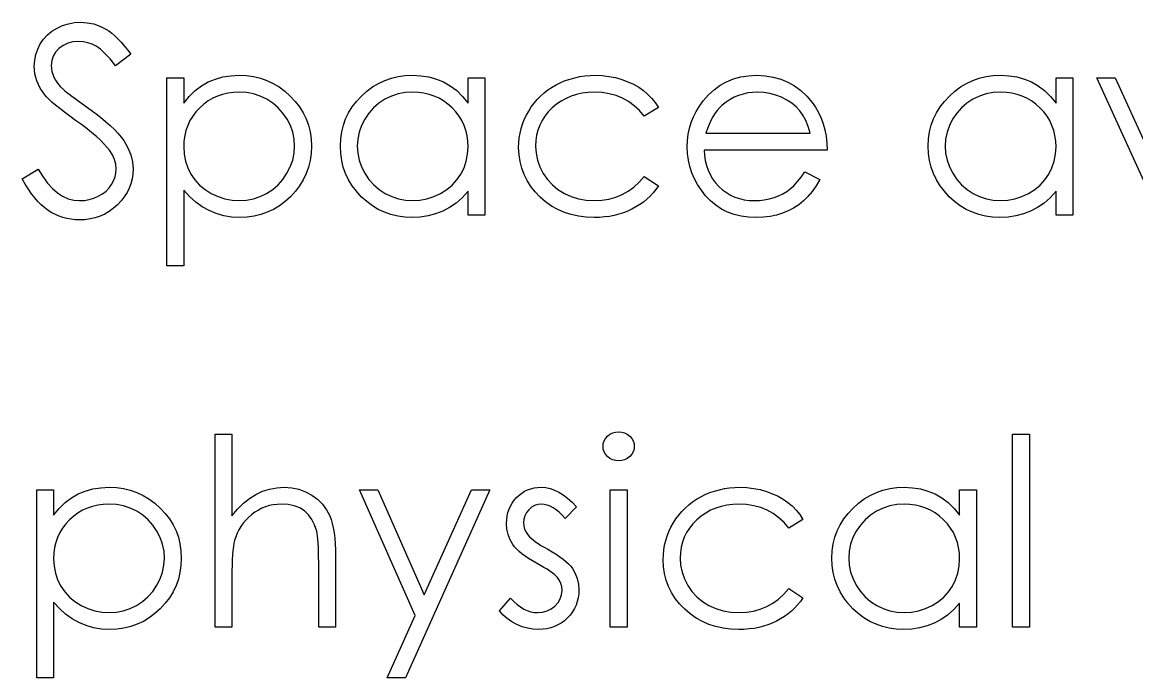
# Model space of a CAD drawing. Header units: inches. Extents: x -3.18 to 1.88, y -2.18 to 2.79.
# Drawn here: x -3.1775 to -2.7328, y 2.154 to 2.4154 of the extents above; entities that cross this region are included whole.
import ezdxf

# ---------------------------------------------------------------- set-up
doc = ezdxf.new("R2010")
doc.units = ezdxf.units.IN
doc.header["$MEASUREMENT"] = 0

msp = doc.modelspace()

# ---------------------------------------------------------------- linework, layer by layer
at = {"color": 7, "linetype": 'Continuous', "flags": 128}
for points in [[(-3.17746, 2.35298), (-3.17112, 2.35678), (-3.17112, 2.35678), (-3.16931, 2.35385), (-3.16743, 2.35132), (-3.16547, 2.34917), (-3.16345, 2.34741), (-3.16136, 2.34604), (-3.15919, 2.34507), (-3.15696, 2.34448), (-3.15466, 2.34428), (-3.15466, 2.34428), (-3.15269, 2.34439), (-3.15078, 2.34472), (-3.14893, 2.34526), (-3.14715, 2.34603), (-3.14549, 2.34697), (-3.14405, 2.34809), (-3.14282, 2.34933), (-3.1418, 2.35073), (-3.141, 2.35223), (-3.14041, 2.35378), (-3.14008, 2.35536), (-3.13996, 2.35699), (-3.13996, 2.35699), (-3.14013, 2.35886), (-3.14064, 2.36072), (-3.14148, 2.36254), (-3.14265, 2.36436), (-3.14265, 2.36436), (-3.14367, 2.36563), (-3.14488, 2.36697), (-3.14629, 2.36837), (-3.14788, 2.36984), (-3.14967, 2.37136), (-3.15164, 2.37295), (-3.15382, 2.3746), (-3.15617, 2.37632), (-3.15617, 2.37632), (-3.15853, 2.37801), (-3.16065, 2.37961), (-3.16253, 2.38106), (-3.16418, 2.3824), (-3.16561, 2.38362), (-3.1668, 2.3847), (-3.16774, 2.38568), (-3.16846, 2.38652), (-3.16846, 2.38652), (-3.16944, 2.38785), (-3.1703, 2.38921), (-3.17102, 2.39059), (-3.1716, 2.39202), (-3.17207, 2.39344), (-3.1724, 2.39492), (-3.1726, 2.39642), (-3.17266, 2.39794), (-3.17266, 2.39794), (-3.17251, 2.40031), (-3.17205, 2.40259), (-3.17132, 2.40476), (-3.17028, 2.40681), (-3.16896, 2.40871), (-3.16741, 2.41041), (-3.16561, 2.41186), (-3.16358, 2.41312), (-3.16137, 2.41413), (-3.15906, 2.41487), (-3.15667, 2.41529), (-3.15418, 2.41544), (-3.15418, 2.41544), (-3.15153, 2.41527), (-3.14896, 2.41476), (-3.1465, 2.41391), (-3.14411, 2.41272), (-3.14292, 2.41197), (-3.14174, 2.41108), (-3.14052, 2.41004), (-3.13929, 2.40887), (-3.13804, 2.40755), (-3.13678, 2.40609), (-3.13549, 2.40449), (-3.13419, 2.40274), (-3.13419, 2.40274), (-3.14028, 2.39813), (-3.14028, 2.39813), (-3.14139, 2.39954), (-3.14246, 2.40082), (-3.14348, 2.40198), (-3.14447, 2.403), (-3.1454, 2.4039), (-3.1463, 2.40468), (-3.14718, 2.40534), (-3.14799, 2.40587), (-3.14961, 2.40669), (-3.15131, 2.40728), (-3.15308, 2.40763), (-3.15493, 2.40775), (-3.15493, 2.40775), (-3.15724, 2.40758), (-3.15933, 2.40705), (-3.16119, 2.4062), (-3.16285, 2.405), (-3.1642, 2.40355), (-3.16516, 2.40195), (-3.16573, 2.40017), (-3.16593, 2.39825), (-3.16593, 2.39825), (-3.16587, 2.39705), (-3.16565, 2.39586), (-3.16534, 2.39469), (-3.16487, 2.39353), (-3.16423, 2.39236), (-3.16337, 2.39114), (-3.16229, 2.38988), (-3.16098, 2.38856), (-3.16098, 2.38856), (-3.16049, 2.38812), (-3.15978, 2.38755), (-3.15885, 2.38685), (-3.15769, 2.38598), (-3.15632, 2.38497), (-3.15473, 2.38383), (-3.15293, 2.38254), (-3.1509, 2.38109), (-3.1509, 2.38109), (-3.14847, 2.37931), (-3.14623, 2.37758), (-3.1442, 2.3759), (-3.14237, 2.37426), (-3.14073, 2.37268), (-3.13929, 2.37115), (-3.13804, 2.36966), (-3.137, 2.36822), (-3.13535, 2.36539), (-3.13418, 2.36257), (-3.13347, 2.35973), (-3.13323, 2.35689), (-3.13323, 2.35689), (-3.13332, 2.35488), (-3.13362, 2.35292), (-3.1341, 2.35105), (-3.1348, 2.34923), (-3.13567, 2.34747), (-3.13675, 2.34579), (-3.13801, 2.34418), (-3.13948, 2.34263), (-3.14109, 2.34122), (-3.14277, 2.33999), (-3.14455, 2.33895), (-3.14639, 2.33811), (-3.14833, 2.33745), (-3.15036, 2.33697), (-3.15246, 2.33668), (-3.15466, 2.33659), (-3.15466, 2.33659), (-3.15635, 2.33665), (-3.15802, 2.33683), (-3.15965, 2.33712), (-3.16122, 2.33754), (-3.16276, 2.33806), (-3.16426, 2.33871), (-3.16571, 2.33948), (-3.16714, 2.34036), (-3.16852, 2.34138), (-3.16988, 2.34257), (-3.17121, 2.34391), (-3.17252, 2.34541), (-3.1738, 2.34706), (-3.17504, 2.34888), (-3.17626, 2.35085), (-3.17746, 2.35298)], [(-3.11977, 2.39332), (-3.11304, 2.39332), (-3.11304, 2.39332), (-3.11304, 2.38318), (-3.11304, 2.38318), (-3.11083, 2.38589), (-3.10847, 2.38818), (-3.10595, 2.39011), (-3.10326, 2.39163), (-3.10041, 2.39278), (-3.0974, 2.39362), (-3.09423, 2.39412), (-3.0909, 2.39428), (-3.0909, 2.39428), (-3.08798, 2.39415), (-3.08516, 2.39377), (-3.08245, 2.39313), (-3.07985, 2.39221), (-3.07736, 2.39105), (-3.07498, 2.38963), (-3.0727, 2.38794), (-3.07054, 2.38601), (-3.06855, 2.38389), (-3.06684, 2.38165), (-3.06538, 2.37932), (-3.0642, 2.37689), (-3.06327, 2.37433), (-3.0626, 2.37169), (-3.06221, 2.36892), (-3.06208, 2.36607), (-3.06208, 2.36607), (-3.06221, 2.36315), (-3.0626, 2.36035), (-3.06325, 2.35766), (-3.06417, 2.35507), (-3.06535, 2.35259), (-3.0668, 2.35023), (-3.06849, 2.348), (-3.07046, 2.34586), (-3.07261, 2.34391), (-3.07486, 2.34223), (-3.07724, 2.3408), (-3.0797, 2.33963), (-3.08229, 2.33873), (-3.08498, 2.33808), (-3.08779, 2.33769), (-3.09068, 2.33755), (-3.09068, 2.33755), (-3.09394, 2.33772), (-3.09708, 2.33824), (-3.10007, 2.33909), (-3.10294, 2.34029), (-3.10566, 2.34182), (-3.10826, 2.3437), (-3.11071, 2.34591), (-3.11304, 2.34845), (-3.11304, 2.34845), (-3.11304, 2.31832), (-3.11304, 2.31832), (-3.11977, 2.31832), (-3.11977, 2.31832), (-3.11977, 2.39332)], [(-2.99285, 2.39332), (-2.99285, 2.33852), (-2.99285, 2.33852), (-2.99958, 2.33852), (-2.99958, 2.33852), (-2.99958, 2.348), (-2.99958, 2.348), (-3.00191, 2.34547), (-3.00436, 2.34331), (-3.00697, 2.34151), (-3.00971, 2.34006), (-3.01257, 2.33897), (-3.01556, 2.33818), (-3.0187, 2.3377), (-3.02196, 2.33755), (-3.02196, 2.33755), (-3.02486, 2.33769), (-3.02766, 2.33808), (-3.03035, 2.33873), (-3.03293, 2.33963), (-3.0354, 2.3408), (-3.03777, 2.34223), (-3.04002, 2.34391), (-3.04217, 2.34586), (-3.04414, 2.348), (-3.04584, 2.35023), (-3.04727, 2.35259), (-3.04845, 2.35507), (-3.04937, 2.35766), (-3.05001, 2.36035), (-3.05041, 2.36315), (-3.05054, 2.36607), (-3.05054, 2.36607), (-3.05041, 2.36892), (-3.05001, 2.37169), (-3.04935, 2.37433), (-3.04842, 2.37689), (-3.04724, 2.37932), (-3.04579, 2.38165), (-3.04408, 2.38389), (-3.0421, 2.38601), (-3.03993, 2.38794), (-3.03765, 2.38963), (-3.03528, 2.39105), (-3.03278, 2.39221), (-3.03018, 2.39313), (-3.02748, 2.39377), (-3.02467, 2.39415), (-3.02175, 2.39428), (-3.02175, 2.39428), (-3.0184, 2.39412), (-3.01522, 2.39362), (-3.0122, 2.39278), (-3.00934, 2.39163), (-3.00666, 2.39011), (-3.00412, 2.38818), (-3.00177, 2.38589), (-2.99958, 2.38318), (-2.99958, 2.38318), (-2.99958, 2.39332), (-2.99958, 2.39332), (-2.99285, 2.39332)], [(-2.92362, 2.38144), (-2.92925, 2.37794), (-2.92925, 2.37794), (-2.93116, 2.38019), (-2.93325, 2.38215), (-2.93549, 2.3838), (-2.93789, 2.38515), (-2.94047, 2.3862), (-2.94322, 2.38695), (-2.94612, 2.3874), (-2.9492, 2.38755), (-2.9492, 2.38755), (-2.95167, 2.38745), (-2.95404, 2.38716), (-2.95629, 2.38667), (-2.95844, 2.38599), (-2.96049, 2.3851), (-2.96242, 2.38402), (-2.96426, 2.38276), (-2.96599, 2.38129), (-2.96755, 2.37968), (-2.9689, 2.37798), (-2.97006, 2.37621), (-2.97099, 2.37435), (-2.97172, 2.37241), (-2.97224, 2.37038), (-2.97255, 2.36826), (-2.97266, 2.36607), (-2.97266, 2.36607), (-2.97246, 2.3632), (-2.97189, 2.36042), (-2.97093, 2.35772), (-2.96959, 2.3551), (-2.96791, 2.35268), (-2.96594, 2.35053), (-2.9637, 2.34869), (-2.96116, 2.34712), (-2.9584, 2.34588), (-2.95548, 2.34499), (-2.9524, 2.34446), (-2.94916, 2.34428), (-2.94916, 2.34428), (-2.94618, 2.34443), (-2.94334, 2.34489), (-2.94065, 2.34564), (-2.93809, 2.34669), (-2.93567, 2.34804), (-2.9334, 2.34969), (-2.93125, 2.35165), (-2.92925, 2.3539), (-2.92925, 2.3539), (-2.92362, 2.3502), (-2.92362, 2.3502), (-2.92464, 2.34875), (-2.92575, 2.34736), (-2.92695, 2.34607), (-2.92823, 2.34487), (-2.92958, 2.34374), (-2.93104, 2.34271), (-2.93257, 2.34175), (-2.93418, 2.34087), (-2.93586, 2.34009), (-2.9376, 2.33942), (-2.93939, 2.33885), (-2.94126, 2.33838), (-2.94316, 2.33802), (-2.94515, 2.33776), (-2.94718, 2.3376), (-2.94926, 2.33755), (-2.94926, 2.33755), (-2.95245, 2.33767), (-2.95548, 2.33806), (-2.95838, 2.3387), (-2.96115, 2.33958), (-2.96378, 2.34072), (-2.96627, 2.34212), (-2.96861, 2.34377), (-2.97082, 2.34568), (-2.97284, 2.34777), (-2.97456, 2.34998), (-2.97604, 2.35228), (-2.97724, 2.3547), (-2.97818, 2.35724), (-2.97885, 2.35986), (-2.97925, 2.36261), (-2.97939, 2.36547), (-2.97939, 2.36547), (-2.97933, 2.36741), (-2.97913, 2.36931), (-2.97883, 2.37119), (-2.97838, 2.37303), (-2.97782, 2.37483), (-2.97713, 2.3766), (-2.97632, 2.37833), (-2.97539, 2.38003), (-2.97434, 2.38166), (-2.9732, 2.3832), (-2.97196, 2.38465), (-2.97063, 2.38601), (-2.96922, 2.38727), (-2.9677, 2.38844), (-2.96608, 2.38952), (-2.96438, 2.39051), (-2.9626, 2.3914), (-2.96077, 2.39217), (-2.95889, 2.39281), (-2.95696, 2.39334), (-2.95497, 2.39376), (-2.95294, 2.39404), (-2.95086, 2.39422), (-2.94871, 2.39428), (-2.94871, 2.39428), (-2.94602, 2.39418), (-2.94336, 2.39386), (-2.94076, 2.39335), (-2.93821, 2.39262), (-2.93577, 2.39172), (-2.93352, 2.39069), (-2.93148, 2.38954), (-2.92961, 2.38826), (-2.92791, 2.38683), (-2.92635, 2.38523), (-2.92491, 2.38342), (-2.92362, 2.38144)], [(-2.86517, 2.35582), (-2.85919, 2.35268), (-2.85919, 2.35268), (-2.86067, 2.35017), (-2.86224, 2.34792), (-2.86393, 2.34591), (-2.86573, 2.34416), (-2.86764, 2.34265), (-2.86965, 2.34132), (-2.8718, 2.34018), (-2.87405, 2.33924), (-2.87644, 2.3385), (-2.87898, 2.33797), (-2.88167, 2.33766), (-2.88451, 2.33755), (-2.88451, 2.33755), (-2.88766, 2.33769), (-2.89064, 2.33809), (-2.89343, 2.33877), (-2.89606, 2.33972), (-2.8985, 2.34093), (-2.90077, 2.34242), (-2.90287, 2.34418), (-2.90478, 2.34621), (-2.90649, 2.3484), (-2.90798, 2.35067), (-2.90922, 2.35301), (-2.91025, 2.35543), (-2.91106, 2.35791), (-2.91163, 2.36045), (-2.91196, 2.36308), (-2.91208, 2.36577), (-2.91208, 2.36577), (-2.91197, 2.36829), (-2.91169, 2.37076), (-2.91119, 2.37315), (-2.9105, 2.37547), (-2.90962, 2.37773), (-2.90853, 2.37991), (-2.90724, 2.38202), (-2.90577, 2.38407), (-2.90577, 2.38407), (-2.90368, 2.38646), (-2.90143, 2.38855), (-2.89901, 2.39029), (-2.89641, 2.39173), (-2.89364, 2.39284), (-2.89071, 2.39365), (-2.88762, 2.39412), (-2.88434, 2.39428), (-2.88434, 2.39428), (-2.88098, 2.39412), (-2.87778, 2.39361), (-2.87476, 2.39277), (-2.87192, 2.3916), (-2.86925, 2.39008), (-2.86675, 2.38821), (-2.86442, 2.38602), (-2.86227, 2.3835), (-2.86227, 2.3835), (-2.86089, 2.38153), (-2.85971, 2.37946), (-2.85868, 2.37725), (-2.85786, 2.37493), (-2.8572, 2.3725), (-2.85672, 2.36995), (-2.85643, 2.36727), (-2.85631, 2.36448), (-2.85631, 2.36448), (-2.90535, 2.36448), (-2.90535, 2.36448), (-2.90521, 2.36231), (-2.90491, 2.36024), (-2.90443, 2.35827), (-2.90377, 2.35641), (-2.90296, 2.35465), (-2.90197, 2.35298), (-2.9008, 2.35142), (-2.89946, 2.34995), (-2.89799, 2.34863), (-2.89644, 2.34747), (-2.8948, 2.34649), (-2.89307, 2.3457), (-2.89127, 2.34508), (-2.88938, 2.34465), (-2.88741, 2.34437), (-2.88535, 2.34428), (-2.88535, 2.34428), (-2.88334, 2.34436), (-2.88137, 2.3446), (-2.87942, 2.34501), (-2.87749, 2.34556), (-2.87565, 2.34625), (-2.87395, 2.34706), (-2.8724, 2.34797), (-2.87099, 2.34897), (-2.86962, 2.35019), (-2.86819, 2.35175), (-2.86671, 2.35361), (-2.86517, 2.35582)], [(-2.75823, 2.39332), (-2.75823, 2.33852), (-2.75823, 2.33852), (-2.76496, 2.33852), (-2.76496, 2.33852), (-2.76496, 2.348), (-2.76496, 2.348), (-2.76729, 2.34547), (-2.76974, 2.34331), (-2.77236, 2.34151), (-2.77509, 2.34006), (-2.77796, 2.33897), (-2.78095, 2.33818), (-2.78409, 2.3377), (-2.78735, 2.33755), (-2.78735, 2.33755), (-2.79025, 2.33769), (-2.79304, 2.33808), (-2.79573, 2.33873), (-2.79832, 2.33963), (-2.80078, 2.3408), (-2.80315, 2.34223), (-2.80541, 2.34391), (-2.80756, 2.34586), (-2.80952, 2.348), (-2.81122, 2.35023), (-2.81265, 2.35259), (-2.81384, 2.35507), (-2.81475, 2.35766), (-2.8154, 2.36035), (-2.81579, 2.36315), (-2.81593, 2.36607), (-2.81593, 2.36607), (-2.81579, 2.36892), (-2.8154, 2.37169), (-2.81474, 2.37433), (-2.81381, 2.37689), (-2.81262, 2.37932), (-2.81118, 2.38165), (-2.80946, 2.38389), (-2.80748, 2.38601), (-2.80532, 2.38794), (-2.80303, 2.38963), (-2.80066, 2.39105), (-2.79817, 2.39221), (-2.79557, 2.39313), (-2.79286, 2.39377), (-2.79005, 2.39415), (-2.78714, 2.39428), (-2.78714, 2.39428), (-2.78379, 2.39412), (-2.7806, 2.39362), (-2.77758, 2.39278), (-2.77473, 2.39163), (-2.77204, 2.39011), (-2.7695, 2.38818), (-2.76716, 2.38589), (-2.76496, 2.38318), (-2.76496, 2.38318), (-2.76496, 2.39332), (-2.76496, 2.39332), (-2.75823, 2.39332)], [(-2.74862, 2.39332), (-2.74133, 2.39332), (-2.74133, 2.39332), (-2.72314, 2.35342), (-2.72314, 2.35342), (-2.70494, 2.39332), (-2.70494, 2.39332), (-2.69766, 2.39332), (-2.69766, 2.39332), (-2.72266, 2.33852), (-2.72266, 2.33852), (-2.72362, 2.33852), (-2.72362, 2.33852), (-2.74862, 2.39332)], [(-3.09095, 2.38755), (-3.09324, 2.38746), (-3.09543, 2.38716), (-3.09754, 2.38668), (-3.09955, 2.38599), (-3.10147, 2.38512), (-3.10329, 2.38405), (-3.10503, 2.38278), (-3.10667, 2.38132), (-3.10816, 2.37971), (-3.10945, 2.37801), (-3.11055, 2.37621), (-3.11145, 2.37432), (-3.11214, 2.37233), (-3.11263, 2.37025), (-3.11294, 2.36807), (-3.11304, 2.3658), (-3.11304, 2.3658), (-3.11286, 2.36282), (-3.11233, 2.36001), (-3.11145, 2.35734), (-3.1102, 2.35483), (-3.10862, 2.35253), (-3.10673, 2.35047), (-3.10454, 2.34867), (-3.10204, 2.34712), (-3.09935, 2.34588), (-3.09659, 2.34499), (-3.09376, 2.34446), (-3.09085, 2.34428), (-3.09085, 2.34428), (-3.088, 2.34446), (-3.08523, 2.34501), (-3.08254, 2.34589), (-3.07996, 2.34715), (-3.07754, 2.34873), (-3.07538, 2.35059), (-3.07348, 2.35274), (-3.07184, 2.35518), (-3.07052, 2.35779), (-3.06956, 2.36047), (-3.06901, 2.3632), (-3.06881, 2.36599), (-3.06881, 2.36599), (-3.06899, 2.3688), (-3.06956, 2.37154), (-3.07049, 2.37421), (-3.07181, 2.3768), (-3.07344, 2.37922), (-3.07533, 2.38133), (-3.07748, 2.38318), (-3.07988, 2.38473), (-3.08248, 2.38596), (-3.08519, 2.38685), (-3.08801, 2.38737), (-3.09096, 2.38755)], [(-3.02166, 2.38755), (-3.02461, 2.38737), (-3.02743, 2.38685), (-3.03014, 2.38596), (-3.03274, 2.38473), (-3.03514, 2.38318), (-3.03729, 2.38133), (-3.03918, 2.37922), (-3.04082, 2.3768), (-3.04213, 2.37421), (-3.04306, 2.37154), (-3.04363, 2.3688), (-3.04381, 2.36599), (-3.04381, 2.36599), (-3.04361, 2.3632), (-3.04306, 2.36047), (-3.04211, 2.35779), (-3.04079, 2.35518), (-3.03914, 2.35274), (-3.03724, 2.35059), (-3.03508, 2.34873), (-3.03266, 2.34715), (-3.03006, 2.34589), (-3.02737, 2.34501), (-3.02459, 2.34446), (-3.02172, 2.34428), (-3.02172, 2.34428), (-3.01881, 2.34446), (-3.01597, 2.34499), (-3.01322, 2.34588), (-3.01055, 2.34712), (-3.00807, 2.34867), (-3.00587, 2.35047), (-3.00401, 2.35253), (-3.00243, 2.35483), (-3.00119, 2.35734), (-3.00029, 2.36001), (-2.99976, 2.36282), (-2.99958, 2.3658), (-2.99958, 2.3658), (-2.99968, 2.36807), (-2.99998, 2.37025), (-3.00048, 2.37233), (-3.00117, 2.37432), (-3.00207, 2.37621), (-3.00317, 2.37801), (-3.00446, 2.37971), (-3.00596, 2.38132), (-3.0076, 2.38278), (-3.00933, 2.38405), (-3.01116, 2.38512), (-3.01307, 2.38599), (-3.01508, 2.38668), (-3.01719, 2.38716), (-3.01938, 2.38746), (-3.02166, 2.38755)], [(-2.86304, 2.37121), (-2.86384, 2.37387), (-2.86481, 2.37624), (-2.86594, 2.37833), (-2.86723, 2.38013), (-2.8687, 2.38172), (-2.87042, 2.38315), (-2.87234, 2.38441), (-2.87449, 2.38551), (-2.87677, 2.38641), (-2.87913, 2.38704), (-2.88154, 2.38743), (-2.884, 2.38755), (-2.884, 2.38755), (-2.88601, 2.38748), (-2.88797, 2.38724), (-2.88984, 2.38683), (-2.89163, 2.38628), (-2.89337, 2.38554), (-2.89503, 2.38467), (-2.8966, 2.38362), (-2.89812, 2.38242), (-2.89812, 2.38242), (-2.89917, 2.38142), (-2.90015, 2.38031), (-2.90107, 2.3791), (-2.90191, 2.37776), (-2.90269, 2.37629), (-2.90341, 2.37471), (-2.90406, 2.37303), (-2.90464, 2.37121), (-2.90464, 2.37121), (-2.86304, 2.37121)], [(-2.78705, 2.38755), (-2.78999, 2.38737), (-2.79282, 2.38685), (-2.79552, 2.38596), (-2.79812, 2.38473), (-2.80053, 2.38318), (-2.80267, 2.38133), (-2.80457, 2.37922), (-2.8062, 2.3768), (-2.80751, 2.37421), (-2.80844, 2.37154), (-2.80901, 2.3688), (-2.80919, 2.36599), (-2.80919, 2.36599), (-2.809, 2.3632), (-2.80844, 2.36047), (-2.8075, 2.35779), (-2.80617, 2.35518), (-2.80452, 2.35274), (-2.80263, 2.35059), (-2.80047, 2.34873), (-2.79805, 2.34715), (-2.79545, 2.34589), (-2.79276, 2.34501), (-2.78998, 2.34446), (-2.78711, 2.34428), (-2.78711, 2.34428), (-2.78419, 2.34446), (-2.78135, 2.34499), (-2.77861, 2.34588), (-2.77593, 2.34712), (-2.77345, 2.34867), (-2.77126, 2.35047), (-2.7694, 2.35253), (-2.76782, 2.35483), (-2.76657, 2.35734), (-2.76567, 2.36001), (-2.76514, 2.36282), (-2.76496, 2.3658), (-2.76496, 2.3658), (-2.76507, 2.36807), (-2.76537, 2.37025), (-2.76587, 2.37233), (-2.76656, 2.37432), (-2.76746, 2.37621), (-2.76855, 2.37801), (-2.76985, 2.37971), (-2.77135, 2.38132), (-2.77299, 2.38278), (-2.77471, 2.38405), (-2.77655, 2.38512), (-2.77846, 2.38599), (-2.78047, 2.38668), (-2.78257, 2.38716), (-2.78477, 2.38746), (-2.78705, 2.38755)], [(-3.10054, 2.25107), (-3.09381, 2.25107), (-3.09381, 2.25107), (-3.09381, 2.2186), (-3.09381, 2.2186), (-3.09159, 2.22126), (-3.08924, 2.22356), (-3.08681, 2.22551), (-3.08425, 2.22709), (-3.0816, 2.22832), (-3.07882, 2.22921), (-3.07595, 2.22973), (-3.07296, 2.22991), (-3.07296, 2.22991), (-3.06992, 2.22972), (-3.06707, 2.22915), (-3.06439, 2.22817), (-3.0619, 2.22682), (-3.05965, 2.22514), (-3.05769, 2.2232), (-3.05607, 2.22098), (-3.05476, 2.2185), (-3.05422, 2.2171), (-3.05376, 2.21551), (-3.05337, 2.21375), (-3.05303, 2.2118), (-3.05279, 2.20965), (-3.05261, 2.20733), (-3.05249, 2.20482), (-3.05246, 2.20213), (-3.05246, 2.20213), (-3.05246, 2.17415), (-3.05246, 2.17415), (-3.05919, 2.17415), (-3.05919, 2.17415), (-3.05919, 2.19993), (-3.05919, 2.19993), (-3.05921, 2.20217), (-3.05924, 2.20421), (-3.0593, 2.20606), (-3.05939, 2.20772), (-3.05949, 2.20918), (-3.05963, 2.21044), (-3.0598, 2.21152), (-3.05998, 2.2124), (-3.05998, 2.2124), (-3.06079, 2.21492), (-3.06187, 2.21711), (-3.06322, 2.21896), (-3.06486, 2.22048), (-3.06677, 2.22167), (-3.06894, 2.22251), (-3.07141, 2.22302), (-3.07414, 2.22318), (-3.07414, 2.22318), (-3.07577, 2.22312), (-3.07734, 2.22293), (-3.07889, 2.2226), (-3.08038, 2.22215), (-3.08184, 2.22155), (-3.08323, 2.22084), (-3.0846, 2.21998), (-3.08592, 2.21901), (-3.08717, 2.21793), (-3.0883, 2.2168), (-3.08932, 2.2156), (-3.09023, 2.21433), (-3.09103, 2.21301), (-3.09172, 2.21163), (-3.09231, 2.21017), (-3.09277, 2.20867), (-3.09277, 2.20867), (-3.09301, 2.20757), (-3.09322, 2.20627), (-3.0934, 2.20475), (-3.09355, 2.20301), (-3.09366, 2.20107), (-3.09375, 2.1989), (-3.09379, 2.19655), (-3.09381, 2.19396), (-3.09381, 2.19396), (-3.09381, 2.17415), (-3.09381, 2.17415), (-3.10054, 2.17415), (-3.10054, 2.17415), (-3.10054, 2.25107)], [(-2.93951, 2.25203), (-2.93827, 2.25192), (-2.93711, 2.25161), (-2.93604, 2.25107), (-2.93508, 2.25033), (-2.93427, 2.24945), (-2.9337, 2.24845), (-2.93335, 2.24739), (-2.93323, 2.24623), (-2.93323, 2.24623), (-2.93335, 2.2451), (-2.9337, 2.24405), (-2.93427, 2.24308), (-2.93508, 2.24219), (-2.93604, 2.24145), (-2.93711, 2.24091), (-2.93827, 2.2406), (-2.93951, 2.24049), (-2.93951, 2.24049), (-2.94074, 2.2406), (-2.94187, 2.24091), (-2.94294, 2.24145), (-2.9439, 2.24219), (-2.9447, 2.24308), (-2.94527, 2.24405), (-2.94561, 2.2451), (-2.94573, 2.24623), (-2.94573, 2.24623), (-2.94561, 2.24739), (-2.94527, 2.24845), (-2.9447, 2.24945), (-2.9439, 2.25033), (-2.94294, 2.25107), (-2.94187, 2.25161), (-2.94074, 2.25192), (-2.93951, 2.25203)], [(-2.78227, 2.25107), (-2.77554, 2.25107), (-2.77554, 2.25107), (-2.77554, 2.17415), (-2.77554, 2.17415), (-2.78227, 2.17415), (-2.78227, 2.17415), (-2.78227, 2.25107)], [(-3.17169, 2.22895), (-3.16496, 2.22895), (-3.16496, 2.22895), (-3.16496, 2.21881), (-3.16496, 2.21881), (-3.16276, 2.22152), (-3.1604, 2.22381), (-3.15787, 2.22574), (-3.15518, 2.22726), (-3.15233, 2.22841), (-3.14932, 2.22925), (-3.14615, 2.22975), (-3.14282, 2.22991), (-3.14282, 2.22991), (-3.1399, 2.22978), (-3.13708, 2.2294), (-3.13437, 2.22876), (-3.13178, 2.22784), (-3.12928, 2.22668), (-3.12691, 2.22526), (-3.12462, 2.22357), (-3.12246, 2.22164), (-3.12048, 2.21952), (-3.11876, 2.21728), (-3.11731, 2.21495), (-3.11612, 2.21252), (-3.11519, 2.20996), (-3.11453, 2.20732), (-3.11414, 2.20455), (-3.114, 2.2017), (-3.114, 2.2017), (-3.11414, 2.19878), (-3.11453, 2.19598), (-3.11517, 2.19329), (-3.11609, 2.1907), (-3.11728, 2.18822), (-3.11872, 2.18586), (-3.12042, 2.18363), (-3.12239, 2.18149), (-3.12453, 2.17954), (-3.12679, 2.17786), (-3.12916, 2.17643), (-3.13163, 2.17526), (-3.13421, 2.17436), (-3.1369, 2.17371), (-3.13971, 2.17332), (-3.14261, 2.17318), (-3.14261, 2.17318), (-3.14587, 2.17335), (-3.14901, 2.17387), (-3.152, 2.17472), (-3.15487, 2.17592), (-3.15759, 2.17745), (-3.16019, 2.17933), (-3.16263, 2.18154), (-3.16496, 2.18408), (-3.16496, 2.18408), (-3.16496, 2.15395), (-3.16496, 2.15395), (-3.17169, 2.15395), (-3.17169, 2.15395), (-3.17169, 2.22895)], [(-3.04285, 2.22895), (-3.03559, 2.22895), (-3.03559, 2.22895), (-3.01704, 2.18698), (-3.01704, 2.18698), (-2.9982, 2.22895), (-2.9982, 2.22895), (-2.99093, 2.22895), (-2.99093, 2.22895), (-3.02458, 2.15395), (-3.02458, 2.15395), (-3.03185, 2.15395), (-3.03185, 2.15395), (-3.02069, 2.17882), (-3.02069, 2.17882), (-3.04285, 2.22895)], [(-2.95631, 2.22212), (-2.96088, 2.21741), (-2.96088, 2.21741), (-2.96208, 2.21877), (-2.96328, 2.21994), (-2.96448, 2.22093), (-2.96565, 2.22174), (-2.96684, 2.22237), (-2.96801, 2.22282), (-2.96919, 2.22309), (-2.97034, 2.22318), (-2.97034, 2.22318), (-2.97175, 2.22305), (-2.97306, 2.22263), (-2.97428, 2.22194), (-2.97538, 2.22096), (-2.97629, 2.2198), (-2.97694, 2.21857), (-2.97733, 2.21723), (-2.97746, 2.21581), (-2.97746, 2.21581), (-2.97734, 2.21451), (-2.977, 2.21327), (-2.97641, 2.21204), (-2.9756, 2.21083), (-2.9756, 2.21083), (-2.97507, 2.21022), (-2.97441, 2.20959), (-2.97363, 2.20891), (-2.97272, 2.20822), (-2.97166, 2.2075), (-2.97049, 2.20676), (-2.9692, 2.20598), (-2.96777, 2.20518), (-2.96777, 2.20518), (-2.96603, 2.20419), (-2.96444, 2.20322), (-2.96298, 2.20224), (-2.96167, 2.20128), (-2.96052, 2.20032), (-2.95949, 2.19937), (-2.95862, 2.19842), (-2.9579, 2.19749), (-2.9579, 2.19749), (-2.95679, 2.19555), (-2.95598, 2.1935), (-2.95551, 2.19132), (-2.95535, 2.18902), (-2.95535, 2.18902), (-2.95542, 2.1874), (-2.95563, 2.18583), (-2.95599, 2.18433), (-2.95649, 2.1829), (-2.95715, 2.18152), (-2.95793, 2.18021), (-2.95886, 2.17897), (-2.95995, 2.17778), (-2.96113, 2.1767), (-2.96238, 2.17577), (-2.9637, 2.17499), (-2.9651, 2.17434), (-2.96657, 2.17383), (-2.96812, 2.17347), (-2.96973, 2.17326), (-2.97141, 2.17318), (-2.97141, 2.17318), (-2.97368, 2.1733), (-2.97589, 2.17368), (-2.97805, 2.1743), (-2.98017, 2.17515), (-2.98217, 2.17623), (-2.98398, 2.17751), (-2.98562, 2.17897), (-2.98708, 2.18061), (-2.98708, 2.18061), (-2.98262, 2.18568), (-2.98262, 2.18568), (-2.98132, 2.18433), (-2.98002, 2.18316), (-2.97868, 2.18217), (-2.97734, 2.18136), (-2.97598, 2.18073), (-2.97458, 2.18027), (-2.97318, 2.18), (-2.97175, 2.17991), (-2.97175, 2.17991), (-2.96982, 2.18008), (-2.96803, 2.18058), (-2.96639, 2.18139), (-2.9649, 2.18254), (-2.96367, 2.18391), (-2.96279, 2.18541), (-2.96226, 2.18701), (-2.96208, 2.18873), (-2.96208, 2.18873), (-2.9622, 2.19016), (-2.96254, 2.19151), (-2.96312, 2.19277), (-2.96393, 2.19396), (-2.96393, 2.19396), (-2.96445, 2.19453), (-2.96513, 2.19515), (-2.96596, 2.19581), (-2.96692, 2.1965), (-2.96803, 2.19722), (-2.96929, 2.19797), (-2.97069, 2.19877), (-2.97224, 2.19961), (-2.97224, 2.19961), (-2.9739, 2.20056), (-2.97544, 2.2015), (-2.97682, 2.20245), (-2.97808, 2.20338), (-2.97919, 2.20431), (-2.98015, 2.20524), (-2.98099, 2.20618), (-2.98169, 2.20709), (-2.98169, 2.20709), (-2.98278, 2.209), (-2.98356, 2.21106), (-2.98404, 2.21322), (-2.98419, 2.21554), (-2.98419, 2.21554), (-2.98413, 2.21705), (-2.98395, 2.2185), (-2.98364, 2.21988), (-2.98322, 2.2212), (-2.98266, 2.22245), (-2.98199, 2.22363), (-2.98119, 2.22476), (-2.98027, 2.22581), (-2.97925, 2.22677), (-2.97817, 2.2276), (-2.97703, 2.22831), (-2.97583, 2.22889), (-2.97455, 2.22934), (-2.97321, 2.22966), (-2.97181, 2.22985), (-2.97034, 2.22991), (-2.97034, 2.22991), (-2.9686, 2.22979), (-2.96686, 2.22943), (-2.9651, 2.22882), (-2.96334, 2.22796), (-2.9616, 2.22686), (-2.95984, 2.22553), (-2.95807, 2.22395), (-2.95631, 2.22212)], [(-2.94285, 2.22895), (-2.93612, 2.22895), (-2.93612, 2.22895), (-2.93612, 2.17415), (-2.93612, 2.17415), (-2.94285, 2.17415), (-2.94285, 2.17415), (-2.94285, 2.22895)], [(-2.86593, 2.21707), (-2.87156, 2.21357), (-2.87156, 2.21357), (-2.87347, 2.21582), (-2.87556, 2.21777), (-2.87779, 2.21943), (-2.8802, 2.22078), (-2.88278, 2.22183), (-2.88553, 2.22258), (-2.88843, 2.22303), (-2.89151, 2.22318), (-2.89151, 2.22318), (-2.89398, 2.22308), (-2.89635, 2.22279), (-2.8986, 2.2223), (-2.90075, 2.22162), (-2.90279, 2.22073), (-2.90473, 2.21965), (-2.90657, 2.21839), (-2.90829, 2.21692), (-2.90986, 2.21531), (-2.91121, 2.21361), (-2.91236, 2.21184), (-2.9133, 2.20998), (-2.91403, 2.20804), (-2.91454, 2.20601), (-2.91486, 2.20389), (-2.91496, 2.2017), (-2.91496, 2.2017), (-2.91477, 2.19883), (-2.9142, 2.19605), (-2.91324, 2.19335), (-2.9119, 2.19073), (-2.91022, 2.18831), (-2.90825, 2.18616), (-2.90601, 2.18432), (-2.90347, 2.18275), (-2.90071, 2.18151), (-2.89779, 2.18062), (-2.89471, 2.18009), (-2.89147, 2.17991), (-2.89147, 2.17991), (-2.88849, 2.18006), (-2.88565, 2.18052), (-2.88296, 2.18127), (-2.88039, 2.18232), (-2.87797, 2.18367), (-2.87571, 2.18532), (-2.87356, 2.18728), (-2.87156, 2.18953), (-2.87156, 2.18953), (-2.86593, 2.18583), (-2.86593, 2.18583), (-2.86695, 2.18438), (-2.86806, 2.18299), (-2.86926, 2.1817), (-2.87054, 2.1805), (-2.87189, 2.17937), (-2.87335, 2.17834), (-2.87488, 2.17738), (-2.87649, 2.1765), (-2.87817, 2.17572), (-2.87991, 2.17505), (-2.8817, 2.17448), (-2.88356, 2.17401), (-2.88547, 2.17365), (-2.88745, 2.17339), (-2.88948, 2.17323), (-2.89157, 2.17318), (-2.89157, 2.17318), (-2.89476, 2.1733), (-2.89779, 2.17369), (-2.90069, 2.17433), (-2.90346, 2.17521), (-2.90608, 2.17635), (-2.90858, 2.17775), (-2.91092, 2.1794), (-2.91313, 2.18131), (-2.91514, 2.1834), (-2.91687, 2.18561), (-2.91834, 2.18791), (-2.91955, 2.19033), (-2.92049, 2.19287), (-2.92115, 2.19549), (-2.92156, 2.19824), (-2.92169, 2.2011), (-2.92169, 2.2011), (-2.92163, 2.20304), (-2.92144, 2.20494), (-2.92114, 2.20682), (-2.92069, 2.20866), (-2.92013, 2.21046), (-2.91944, 2.21223), (-2.91863, 2.21396), (-2.9177, 2.21566), (-2.91665, 2.21729), (-2.9155, 2.21883), (-2.91427, 2.22028), (-2.91294, 2.22164), (-2.91152, 2.2229), (-2.91001, 2.22407), (-2.90838, 2.22515), (-2.90669, 2.22614), (-2.90491, 2.22703), (-2.90308, 2.2278), (-2.9012, 2.22844), (-2.89926, 2.22897), (-2.89728, 2.22939), (-2.89525, 2.22967), (-2.89316, 2.22985), (-2.89102, 2.22991), (-2.89102, 2.22991), (-2.88833, 2.22981), (-2.88567, 2.22949), (-2.88307, 2.22898), (-2.88051, 2.22825), (-2.87808, 2.22735), (-2.87583, 2.22632), (-2.87378, 2.22517), (-2.87192, 2.22389), (-2.87022, 2.22246), (-2.86866, 2.22085), (-2.86722, 2.21905), (-2.86593, 2.21707)], [(-2.79669, 2.22895), (-2.79669, 2.17415), (-2.79669, 2.17415), (-2.80343, 2.17415), (-2.80343, 2.17415), (-2.80343, 2.18363), (-2.80343, 2.18363), (-2.80575, 2.1811), (-2.8082, 2.17894), (-2.81082, 2.17713), (-2.81355, 2.17569), (-2.81642, 2.1746), (-2.81941, 2.17381), (-2.82255, 2.17333), (-2.82581, 2.17318), (-2.82581, 2.17318), (-2.82871, 2.17332), (-2.83151, 2.17371), (-2.83419, 2.17436), (-2.83678, 2.17526), (-2.83924, 2.17643), (-2.84162, 2.17786), (-2.84387, 2.17954), (-2.84602, 2.18149), (-2.84799, 2.18363), (-2.84968, 2.18586), (-2.85111, 2.18822), (-2.8523, 2.1907), (-2.85321, 2.19329), (-2.85386, 2.19598), (-2.85425, 2.19878), (-2.85439, 2.2017), (-2.85439, 2.2017), (-2.85425, 2.20455), (-2.85386, 2.20732), (-2.8532, 2.20996), (-2.85227, 2.21252), (-2.85108, 2.21495), (-2.84964, 2.21728), (-2.84793, 2.21952), (-2.84594, 2.22164), (-2.84378, 2.22357), (-2.8415, 2.22526), (-2.83912, 2.22668), (-2.83663, 2.22784), (-2.83403, 2.22876), (-2.83132, 2.2294), (-2.82852, 2.22978), (-2.8256, 2.22991), (-2.8256, 2.22991), (-2.82225, 2.22975), (-2.81907, 2.22925), (-2.81605, 2.22841), (-2.81319, 2.22726), (-2.8105, 2.22574), (-2.80796, 2.22381), (-2.80562, 2.22152), (-2.80343, 2.21881), (-2.80343, 2.21881), (-2.80343, 2.22895), (-2.80343, 2.22895), (-2.79669, 2.22895)], [(-3.14288, 2.22318), (-3.14516, 2.22309), (-3.14736, 2.22279), (-3.14946, 2.22231), (-3.15147, 2.22162), (-3.1534, 2.22075), (-3.15521, 2.21968), (-3.15696, 2.21841), (-3.15859, 2.21695), (-3.16008, 2.21534), (-3.16137, 2.21364), (-3.16247, 2.21184), (-3.16337, 2.20995), (-3.16406, 2.20796), (-3.16456, 2.20588), (-3.16486, 2.2037), (-3.16496, 2.20143), (-3.16496, 2.20143), (-3.16478, 2.19845), (-3.16426, 2.19564), (-3.16337, 2.19297), (-3.16212, 2.19046), (-3.16055, 2.18816), (-3.15865, 2.1861), (-3.15646, 2.1843), (-3.15397, 2.18275), (-3.15128, 2.18151), (-3.14851, 2.18062), (-3.14569, 2.18009), (-3.14277, 2.17991), (-3.14277, 2.17991), (-3.13992, 2.18009), (-3.13715, 2.18064), (-3.13446, 2.18152), (-3.13188, 2.18278), (-3.12946, 2.18436), (-3.1273, 2.18622), (-3.12541, 2.18837), (-3.12377, 2.19081), (-3.12245, 2.19342), (-3.12148, 2.1961), (-3.12093, 2.19883), (-3.12073, 2.20162), (-3.12073, 2.20162), (-3.12091, 2.20443), (-3.12148, 2.20717), (-3.12242, 2.20984), (-3.12374, 2.21243), (-3.12536, 2.21485), (-3.12725, 2.21696), (-3.1294, 2.21881), (-3.13181, 2.22036), (-3.1344, 2.22159), (-3.13711, 2.22248), (-3.13993, 2.223), (-3.14288, 2.22318)], [(-2.82551, 2.22318), (-2.82846, 2.223), (-2.83128, 2.22248), (-2.83398, 2.22159), (-2.83658, 2.22036), (-2.83899, 2.21881), (-2.84114, 2.21696), (-2.84303, 2.21485), (-2.84467, 2.21243), (-2.84597, 2.20984), (-2.8469, 2.20717), (-2.84748, 2.20443), (-2.84766, 2.20162), (-2.84766, 2.20162), (-2.84746, 2.19883), (-2.8469, 2.1961), (-2.84596, 2.19342), (-2.84464, 2.19081), (-2.84298, 2.18837), (-2.84109, 2.18622), (-2.83893, 2.18436), (-2.83651, 2.18278), (-2.83391, 2.18152), (-2.83122, 2.18064), (-2.82844, 2.18009), (-2.82557, 2.17991), (-2.82557, 2.17991), (-2.82266, 2.18009), (-2.81982, 2.18062), (-2.81707, 2.18151), (-2.81439, 2.18275), (-2.81191, 2.1843), (-2.80972, 2.1861), (-2.80786, 2.18816), (-2.80628, 2.19046), (-2.80503, 2.19297), (-2.80413, 2.19564), (-2.80361, 2.19845), (-2.80343, 2.20143), (-2.80343, 2.20143), (-2.80353, 2.2037), (-2.80383, 2.20588), (-2.80433, 2.20796), (-2.80502, 2.20995), (-2.80592, 2.21184), (-2.80702, 2.21364), (-2.80831, 2.21534), (-2.80981, 2.21695), (-2.81145, 2.21841), (-2.81318, 2.21968), (-2.81501, 2.22075), (-2.81692, 2.22162), (-2.81893, 2.22231), (-2.82103, 2.22279), (-2.82323, 2.22309), (-2.82551, 2.22318)]]:
    msp.add_lwpolyline(points, dxfattribs=at)

doc.saveas('drawing.dxf')
